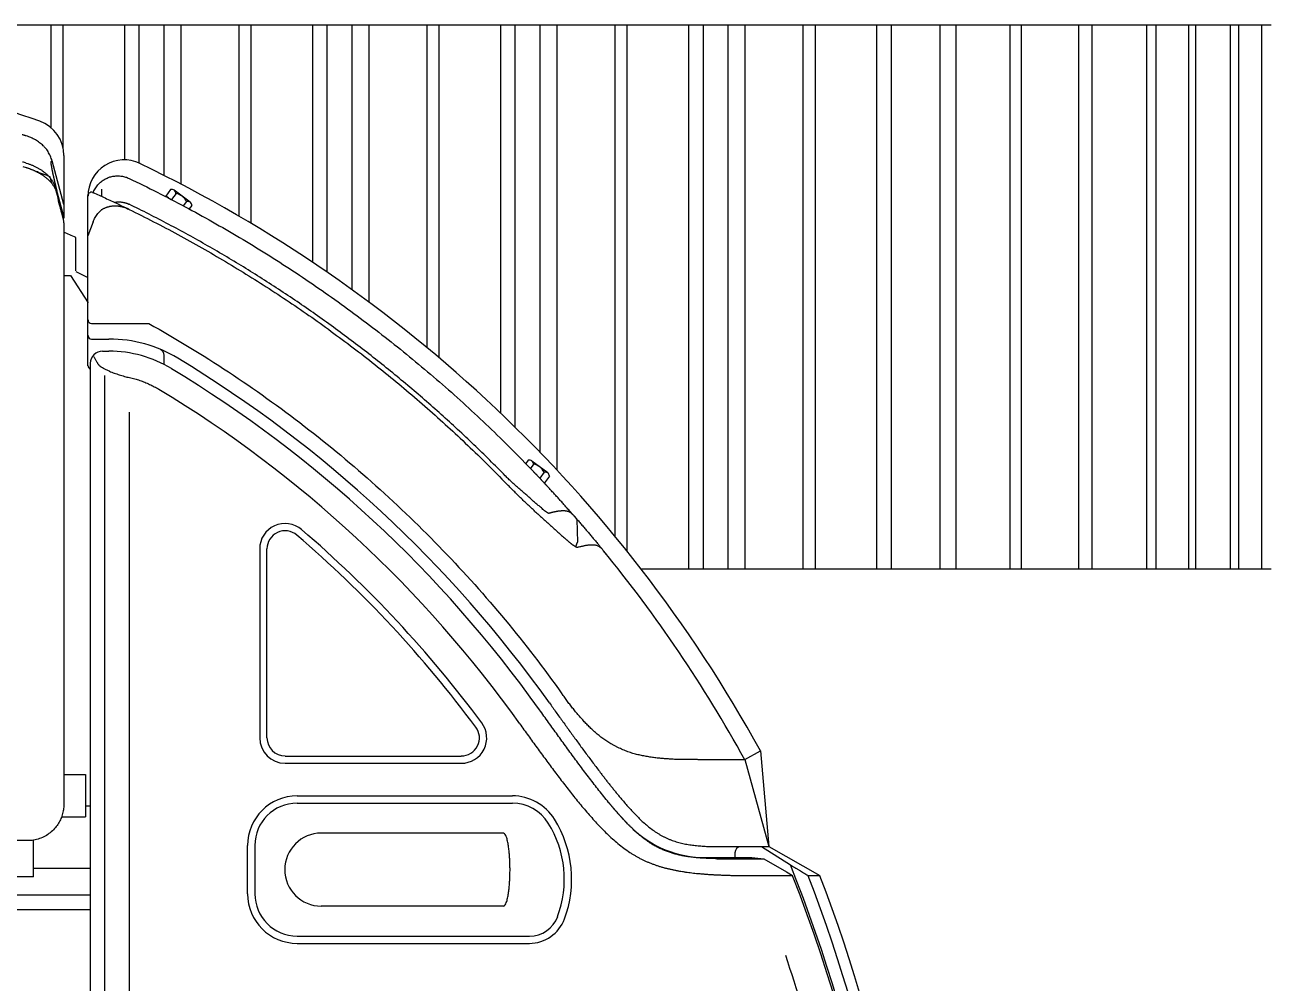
# Model space of a CAD drawing. Extents: x -121210 to 57230, y 84783 to 157800.
# Drawn here: x -100210 to -99102, y 147378 to 148231 of the extents above; entities that cross this region are included whole.
import ezdxf

# ---------------------------------------------------------------- set-up
doc = ezdxf.new("R2010")
doc.units = 0
doc.header["$MEASUREMENT"] = 0
doc.layers.get('0').update_dxf_attribs({"linetype": 'CONTINUOUS'})

# ---------------------------------------------------------------- blocks, each defined once
blk = doc.blocks.new('A$C09AE4EDA')
for p, q in [((3128.1, 2494.3), (6207.8, 2494.3)), ((5123, 2402.7), (5123, 2494.3)), ((5133.7, 2384.4), (5133.7, 2494.3)), ((5188.5, 2374.1), (5188.5, 2494.3)), ((5201.4, 2371.2), (5201.4, 2494.3)), ((5223.6, 2360.3), (5223.6, 2494.3)), ((5238.6, 2352.6), (5238.6, 2494.3)), ((5290.2, 2324.1), (5290.2, 2494.3)), ((5300.9, 2317.7), (5300.9, 2494.3)), ((5355.7, 2283), (5355.7, 2494.3)), ((5368.6, 2274.3), (5368.6, 2494.3)), ((5390.8, 2258.7), (5390.8, 2494.3)), ((5405.8, 2247.7), (5405.8, 2494.3)), ((5457.4, 2207.1), (5457.4, 2494.3)), ((5468.1, 2198.1), (5468.1, 2494.3)), ((5522.9, 2148.7), (5522.9, 2494.3)), ((5535.8, 2136.2), (5535.8, 2494.3)), ((5558, 2113.9), (5558, 2494.3)), ((5573, 2098.1), (5573, 2494.3)), ((5624.6, 2039.2), (5624.6, 2494.3)), ((5635.3, 2026), (5635.3, 2494.3)), ((5690.1, 2010.5), (5690.1, 2494.3)), ((5703, 2010.5), (5703, 2494.3)), ((5725.2, 2010.5), (5725.2, 2494.3)), ((5740.2, 2010.5), (5740.2, 2494.3)), ((5791.8, 2010.5), (5791.8, 2494.3)), ((5802.6, 2010.5), (5802.6, 2494.3)), ((5857.4, 2010.5), (5857.4, 2494.3)), ((5870.3, 2010.5), (5870.3, 2494.3)), ((5913.7, 2010.5), (5913.7, 2494.3)), ((5927.7, 2010.5), (5927.7, 2494.3)), ((5975.8, 2010.5), (5975.8, 2494.3)), ((5985.8, 2010.5), (5985.8, 2494.3)), ((6036.8, 2010.5), (6036.8, 2494.3)), ((6048.8, 2010.5), (6048.8, 2494.3)), ((6097.3, 2010.5), (6097.3, 2494.3)), ((6105.7, 2010.5), (6105.7, 2494.3)), ((6134.8, 2010.5), (6134.8, 2494.3)), ((6140.9, 2010.5), (6140.9, 2494.3)), ((6171.8, 2010.5), (6171.8, 2494.3)), ((6179, 2010.5), (6179, 2494.3)), ((6199.5, 2010.5), (6199.5, 2494.3)), ((5134.3, 2334.4), (5123.9, 2373.2)), ((5134.3, 2378.1), (5134.3, 2334.7)), ((5134.3, 2378.1), (5134.3, 2375.1)), ((5123.7, 2353.3), (5122.1, 2359.1)), ((5134.3, 2323.7), (5127, 2351.1)), ((5128.1, 2346.5), (5127.9, 2347.1)), ((5134.3, 2323.1), (5128.1, 2346.5)), ((5129.8, 2336), (5129.4, 2340)), ((5134.3, 2347.4), (5134.3, 2345.9)), ((5155.8, 2195.3), (5155.8, 2342.5)), ((5155.8, 2214.7), (5155.8, 2341.9)), ((5167.8, 2348.2), (5167.8, 2341.8)), ((5229.3, 2347.8), (5225, 2342)), ((5227.4, 2340.3), (5225, 2342)), ((5234.1, 2344.2), (5230, 2338.9)), ((5246.7, 2336.5), (5232.6, 2347.1)), ((5134.3, 2334.4), (5134.3, 2322.3)), ((5155.8, 2298.4), (5155.8, 2335.2)), ((5243.5, 2337.1), (5240.6, 2333.3)), ((5248.2, 2333.6), (5245.9, 2330.5)), ((5134.3, 2322.3), (5133.6, 2322.3)), ((5134.3, 2317.1), (5134.3, 1800.8)), ((5160.3, 2319), (5155.8, 2306.7)), ((5145.1, 2275.4), (5145.1, 2305.1)), ((5155.8, 2309.1), (5156.3, 2309.1)), ((5145.1, 2274.9), (5155.8, 2269.6)), ((5134.3, 2271.4), (5140.2, 2271.4)), ((5140.2, 2271.4), (5155.9, 2247)), ((5159.1, 2228.6), (5210, 2228.6)), ((5155.8, 2191.1), (5155.8, 2214.7)), ((5159.1, 2214.7), (5174.5, 2214.7)), ((5168.7, 2204), (5174.5, 2204)), ((5223.6, 2192.1), (5223.6, 2200.5)), ((5158, 317.2), (5158, 2193.2)), ((5170.9, 327.9), (5170.9, 2182.5)), ((5192.4, 2149.7), (5192.4, 354)), ((5547.3, 2106.9), (5545.1, 2104)), ((5564.7, 2095.7), (5550.5, 2106.3)), ((5552, 2103.4), (5549.3, 2099.7)), ((5551.6, 2097.2), (5551.9, 2096.9)), ((5561.4, 2096.3), (5557.5, 2091.1)), ((5566.1, 2092.7), (5561.8, 2087)), ((5588.4, 2056.9), (5590.6, 2054.4)), ((5590.6, 2054.4), (5591, 2034.2)), ((5308.5, 2028.1), (5308.5, 1860)), ((5315, 1860), (5315, 2028.1)), ((5589.5, 2030.1), (5591, 2034.2)), ((5611, 2029.8), (5612.4, 2028.7)), ((5647.5, 2010.5), (6207.8, 2010.5)), ((5331.1, 1843.8), (5487.8, 1843.8)), ((5698.2, 1840.6), (5739.8, 1840.6)), ((5739.8, 1840.6), (5753.9, 1848.4)), ((5739.8, 1840.6), (5761.1, 1763.2)), ((5753.9, 1848.4), (5761.1, 1763.2)), ((5331.1, 1837.4), (5487.8, 1837.4)), ((5134.3, 1827.5), (5153.7, 1827.5)), ((5153.7, 1827.5), (5153.7, 1789.8)), ((5341.8, 1808.3), (5533.2, 1808.3)), ((5153.7, 1799.5), (5158, 1799.5)), ((5341.8, 1801.9), (5533.2, 1801.9)), ((5132.4, 1789.8), (5153.7, 1789.8)), ((5525.3, 1775.3), (5363.3, 1775.3)), ((5102.1, 1768.6), (3791.1, 1768.6)), ((5107.4, 1736.3), (5107.4, 1769)), ((5297.8, 1721.3), (5297.8, 1764.3)), ((5304.2, 1764.3), (5304.2, 1721.3)), ((5718.9, 1763.2), (5761.1, 1763.2)), ((5754.8, 1763.2), (5780.4, 1747.1)), ((5761.1, 1763.2), (5806.6, 1737.4)), ((5704.8, 1753.5), (5746.2, 1753.5)), ((5714.9, 1752.5), (5721.9, 1752.4)), ((5721.9, 1752.4), (5756.9, 1752.4)), ((5731.1, 1757.8), (5731.1, 1753.5)), ((5746.2, 1753.5), (5756.9, 1752.4)), ((5756.9, 1752.4), (5777, 1740.9)), ((5158, 1743.8), (5107.4, 1743.8)), ((5777, 1740.9), (5782.4, 1737.4)), ((5107.4, 1736.3), (4897.9, 1736.3)), ((5748.3, 1737.4), (5750, 1737.4)), ((5750, 1737.4), (5782.4, 1737.4)), ((5796.1, 1737.4), (5806.6, 1737.4)), ((5158, 1720.2), (5090.6, 1720.2)), ((5031.7, 1707.3), (5158, 1707.3)), ((5525.3, 1710.3), (5363.3, 1710.3)), ((5341.8, 1683.6), (5548.3, 1683.6)), ((5341.8, 1677.2), (5548.3, 1677.2))]:
    blk.add_line(p, q)
for points in [[(5102, 2366.9, 0.001175), (5098.3, 2368, 0.001179)], [(5101, 2371.3, 0.001041), (5097.7, 2372.3, 0.001033)], [(5097.2, 2396.9, -0.000039), (5098.2, 2396.6, -0.000039), (5099.1, 2396.2, -0.000039), (5100.1, 2395.9, -0.000039), (5101, 2395.6)], [(5123.9, 2373.4, 0.017333), (5123.2, 2375.5, 0.018226), (5122.4, 2377.6, 0.018902), (5121.4, 2379.6, 0.01928), (5120.3, 2381.5, 0.019296), (5119.1, 2383.3, 0.019143), (5117.7, 2385, 0.018497), (5116.1, 2386.7, 0.017594), (5114.5, 2388.2, 0.016692), (5112.8, 2389.5, 0.01548), (5111, 2390.8, 0.014332), (5109.1, 2392, 0.013181), (5107.1, 2393, 0.012092), (5105.1, 2394, 0.011045), (5103.1, 2394.8, 0.010094), (5101, 2395.6)], [(5101, 2371.3, -0.009258), (5103.4, 2370.5, -0.010354), (5105.8, 2369.6, -0.01146), (5108.1, 2368.6, -0.012597), (5110.3, 2367.5, -0.013836), (5112.5, 2366.3, -0.015093), (5114.7, 2364.9, -0.016422), (5116.7, 2363.4, -0.017741), (5118.7, 2361.8, -0.018893), (5120.5, 2360.1, -0.019979), (5122.1, 2358.2, -0.02034), (5123.7, 2356.2, -0.021127), (5125, 2354, -0.020653), (5126.2, 2351.8, -0.020118), (5127.1, 2349.5, -0.019573), (5127.9, 2347.1)], [(5123.9, 2373.2, 0.199942), (5123.4, 2373.1, 0.098812), (5123, 2372.7, 0.1072), (5122.8, 2372.2, 0.052484), (5122.8, 2371.6, -0.000002), (5122.8, 2371, -0.000003), (5122.9, 2370.4, -0.000004), (5123, 2369.9, -0.000004), (5123.1, 2369.3, -0.000004), (5123.2, 2368.7, -0.000004), (5123.3, 2368.2, -0.000005), (5123.4, 2367.6, -0.000005), (5123.5, 2367, -0.000005), (5123.6, 2366.4, -0.000005), (5123.7, 2365.9, -0.000005), (5123.8, 2365.3, -0.000005), (5124, 2364.7, -0.000005), (5124.1, 2364.2, -0.000005), (5124.2, 2363.6, -0.000005), (5124.3, 2363, -0.000005), (5124.4, 2362.4, -0.000005), (5124.6, 2361.9, -0.000005), (5124.7, 2361.3, -0.000005), (5124.8, 2360.7, -0.000005), (5124.9, 2360.2, -0.000005), (5125.1, 2359.6, -0.000005), (5125.2, 2359, -0.000005), (5125.3, 2358.5, -0.000005), (5125.4, 2357.9, -0.000005), (5125.6, 2357.3, -0.000005), (5125.7, 2356.8, -0.000005), (5125.8, 2356.2, -0.000005), (5126, 2355.6, -0.000006), (5126.1, 2355.1, -0.000006), (5126.2, 2354.5, -0.000006), (5126.3, 2353.9, -0.000006), (5126.5, 2353.4, -0.000006), (5126.6, 2352.8, -0.000006), (5126.7, 2352.2, -0.000006), (5126.9, 2351.6, -0.000006), (5127, 2351.1, -0.000006), (5127.1, 2350.5, -0.000006), (5127.3, 2349.9, -0.000006), (5127.4, 2349.4, -0.000006), (5127.5, 2348.8, -0.000006), (5127.7, 2348.2, -0.000006), (5127.8, 2347.7, -0.000006), (5127.9, 2347.1, -0.000006), (5128.1, 2346.5)], [(5127.9, 2345.5, 0.000013), (5127.6, 2346.4, 0.008195), (5127.3, 2347.3, 0.011503), (5126.9, 2348.2, 0.013), (5126.5, 2349, 0.009351), (5126, 2349.9, 0.009429), (5125.6, 2350.7, 0.009326), (5125, 2351.5, 0.009205), (5124.5, 2352.2, 0.00902), (5123.9, 2353, 0.008697), (5123.3, 2353.7, 0.008294), (5122.7, 2354.4, 0.008745), (5122.1, 2355.1, 0.007503), (5121.4, 2355.8, 0.007372), (5120.7, 2356.5, 0.006913), (5120, 2357.1, 0.006602), (5119.3, 2357.7, 0.006319), (5118.6, 2358.3, 0.006259), (5117.8, 2358.9, 0.000032), (5117.1, 2359.4, 0.000032), (5116.3, 2360, 0.000033), (5115.5, 2360.5, 0.000033), (5114.7, 2361, 0.000033), (5113.9, 2361.5, 0.000034), (5113.1, 2362, 0.000034), (5112.3, 2362.4, 0.000035), (5111.4, 2362.9, 0.000035), (5110.6, 2363.3, 0.000035), (5109.8, 2363.7, 0.000035), (5108.9, 2364.1, 0.000036), (5108, 2364.5, 0.000036), (5107.2, 2364.9, 0.000036), (5106.3, 2365.2, 0.000036), (5105.4, 2365.6, 0.000036), (5104.6, 2365.9, 0.000037), (5103.7, 2366.3, 0.000037), (5102.8, 2366.6, 0.000037), (5101.9, 2366.9, 0.000037), (5101, 2367.2)], [(5122.1, 2359.1, 0.000072), (5120.4, 2359.8, 0.000072), (5118.7, 2360.5, 0.000072), (5116.9, 2361.1, 0.000072), (5115.2, 2361.8, 0.000073), (5113.4, 2362.5, 0.000073), (5111.7, 2363.1, 0.000073), (5109.9, 2363.8, 0.000073), (5108.1, 2364.5)], [(5160.3, 2344.6, -0.04601), (5162.1, 2348.5, -0.046543), (5164.6, 2352, -0.046082), (5167.8, 2354.9)], [(5167.8, 2354.9, -0.018534), (5169.2, 2356, -0.018496), (5170.7, 2356.9, -0.018642), (5172.2, 2357.7, -0.018513), (5173.8, 2358.4, -0.018622), (5175.4, 2359, -0.018435), (5177.1, 2359.4, -0.018569), (5178.8, 2359.7, -0.018526), (5180.6, 2359.9, -0.01864), (5182.3, 2360, -0.018553), (5184, 2359.9, -0.018597), (5185.8, 2359.7, -0.018578), (5187.5, 2359.4, -0.018545), (5189.2, 2358.9, -0.018585), (5190.8, 2358.4, -0.018498), (5192.4, 2357.7)], [(5192.4, 2357.7, -0.011327), (5242.1, 2332.5, -0.01132), (5290.7, 2305.1, -0.011336), (5338, 2275.5, -0.011319), (5383.8, 2243.8, -0.011334), (5428.2, 2210, -0.01132), (5471.1, 2174.3, -0.011331), (5512.2, 2136.7, -0.011322), (5551.6, 2097.2)], [(5129.4, 2340, 0.000008), (5129.2, 2340.7, 0.000008), (5129, 2341.4, 0.000008), (5128.8, 2342.1, 0.000008), (5128.6, 2342.8, 0.000008), (5128.4, 2343.5, 0.000008), (5128.2, 2344.2, 0.000008), (5128.1, 2344.9, 0.000009), (5127.8, 2345.6, 0.000009), (5127.6, 2346.3)], [(5160.4, 2345.2, -0.002445), (5171.1, 2340.3, -0.002434), (5181.8, 2335.3, -0.002446), (5192.4, 2330.1)], [(5129.8, 2336, -0.000011), (5130, 2335.1, -0.000011), (5130.3, 2334.2, -0.000011), (5130.6, 2333.3, -0.000011), (5130.8, 2332.4, -0.000011), (5131.1, 2331.5, -0.000011), (5131.3, 2330.5, -0.000011), (5131.6, 2329.6, -0.000011), (5131.8, 2328.7, -0.000011), (5132.1, 2327.8, -0.00001), (5132.3, 2326.9, -0.00001), (5132.6, 2325.9, -0.000011), (5132.8, 2325, -0.000011), (5133.1, 2324.1, -0.000011), (5133.3, 2323.2, -0.00001), (5133.6, 2322.3, -0.007205), (5133.8, 2321.4, -0.012411), (5134, 2320.4, -0.007912), (5134.1, 2319.5, -0.009313), (5134.2, 2318.5, -0.010604), (5134.3, 2317.6, -0.014154), (5134.3, 2316.7)], [(5160.3, 2319, -0.02077), (5161.2, 2321, -0.021384), (5162.1, 2323, -0.021924), (5163.3, 2324.8, -0.022593), (5164.6, 2326.5, -0.023041), (5166.1, 2328.1, -0.02353), (5167.6, 2329.5)], [(5180.5, 2333, 0.008853), (5179.6, 2333, 0.008825), (5178.7, 2333, 0.009063), (5177.8, 2333, 0.009302), (5176.9, 2332.9, 0.009333), (5176, 2332.7, 0.009568), (5175.1, 2332.6, 0.00944), (5174.3, 2332.4, 0.009946), (5173.4, 2332.1, 0.010083), (5172.5, 2331.9, 0.009916), (5171.7, 2331.6, 0.010377), (5170.9, 2331.2, 0.010503), (5170, 2330.9, 0.010892), (5169.2, 2330.5, 0.010845), (5168.4, 2330, 0.010813), (5167.7, 2329.6)], [(5179.2, 2336.4, -0.010445), (5180.1, 2336.6, -0.010539), (5181, 2336.7, -0.010677), (5181.9, 2336.8, -0.010695), (5182.8, 2336.8, -0.010757), (5183.7, 2336.8, -0.010864), (5184.6, 2336.8, -0.010846), (5185.5, 2336.7, -0.010845), (5186.4, 2336.6, -0.010895), (5187.3, 2336.4, -0.010876), (5188.2, 2336.2, -0.01083), (5189, 2336, -0.010844), (5189.9, 2335.7, -0.010783), (5190.7, 2335.4, -0.010698), (5191.6, 2335.1, -0.010651), (5192.4, 2334.7)], [(5184.2, 2332.7, 0.000019), (5183.8, 2332.8, 0.000019), (5183.3, 2332.8, 0.000019), (5182.9, 2332.9, 0.000019), (5182.4, 2332.9, 0.000019), (5181.9, 2333, 0.000019), (5181.5, 2333, 0.000018), (5181, 2333, 0.000021), (5180.5, 2333)], [(5188.8, 2331.6, 0.000024), (5188.3, 2331.8, 0.000024), (5187.7, 2331.9, 0.000024), (5187.1, 2332.1, 0.000024), (5186.6, 2332.2, 0.000024), (5186, 2332.4, 0.000024), (5185.4, 2332.5, 0.000024), (5184.8, 2332.6, 0.000024), (5184.2, 2332.7)], [(5190.6, 2330.9, 0.000009), (5190.4, 2331, 0.00001), (5190.2, 2331.1, 0.00001), (5189.9, 2331.2, 0.000009), (5189.7, 2331.3, 0.00001), (5189.4, 2331.4, 0.00001), (5189.2, 2331.5, 0.000009), (5189, 2331.5, 0.000006), (5188.8, 2331.6)], [(5192.4, 2330.1, 0.000009), (5192.2, 2330.2, 0.00001), (5191.9, 2330.3, 0.00001), (5191.7, 2330.4, 0.000009), (5191.5, 2330.5, 0.00001), (5191.2, 2330.7, 0.00001), (5191, 2330.8, 0.000009), (5190.8, 2330.9, 0.000006), (5190.6, 2330.9)], [(5526.9, 2093.1, 0.00346), (5513, 2107.1, 0.004084), (5498.9, 2120.8, 0.004062), (5484.5, 2134.4, 0.004089), (5469.9, 2147.7, 0.004082), (5455.1, 2160.8, 0.004078), (5440.1, 2173.6, 0.004077), (5424.9, 2186.2, 0.004079), (5409.5, 2198.5, 0.004083), (5393.8, 2210.6, 0.00408), (5378, 2222.4, 0.004077), (5362, 2234, 0.004077), (5345.8, 2245.3, 0.00408), (5329.4, 2256.3, 0.004084), (5312.9, 2267.1, 0.004079), (5296.2, 2277.6, 0.004077), (5279.3, 2287.8, 0.004078), (5262.2, 2297.8, 0.004082), (5245, 2307.4, 0.004079), (5227.6, 2316.8, 0.004078), (5210.1, 2325.9, 0.004078), (5192.4, 2334.7)], [(5192.4, 2330.1, -0.005049), (5214.2, 2319.2, -0.005049), (5235.7, 2307.8, -0.005048), (5257, 2296, -0.005048), (5278.1, 2283.7, -0.005054), (5298.9, 2271, -0.005047), (5319.4, 2258, -0.005053), (5339.7, 2244.5, -0.005051), (5359.7, 2230.6, -0.005049), (5379.4, 2216.2, -0.005049), (5398.9, 2201.5, -0.005052), (5418, 2186.4, -0.00505), (5436.8, 2171, -0.005049), (5455.3, 2155.1, -0.005051), (5473.5, 2138.9, -0.005048), (5491.3, 2122.3, -0.005048), (5508.9, 2105.4, -0.005054), (5526, 2088.1)], [(5210, 2228.6, -0.018439), (5280.8, 2185.5, -0.018414), (5348.2, 2137.3, -0.018435), (5411.9, 2084.3, -0.018415), (5471.5, 2026.7, -0.01843), (5526.7, 1965, -0.018418), (5577.2, 1899.3)], [(5160.9, 2199.1, -0.000027), (5161.6, 2198, -0.000027), (5162.2, 2197, -0.000027), (5162.8, 2195.9, -0.000027), (5163.4, 2194.9, -0.000027), (5164.1, 2193.8)], [(5168.2, 2189.4, -0.023369), (5167.6, 2189.9, -0.020649), (5167, 2190.3, -0.018133), (5166.4, 2190.8, -0.016152), (5165.9, 2191.4, -0.014144), (5165.4, 2191.9, -0.012768), (5164.9, 2192.5, -0.011378), (5164.5, 2193.2, -0.010585), (5164.1, 2193.8)], [(5174.9, 2186.2, -0.006517), (5173.5, 2186.7, -0.006448), (5172.1, 2187.4, -0.006394), (5170.8, 2188, -0.006185), (5169.5, 2188.7, -0.005903), (5168.2, 2189.4)], [(5174.9, 2186.2, 0.005773), (5177, 2185.3, 0.005629), (5179.2, 2184.4, 0.00556), (5181.5, 2183.7, 0.005545), (5183.7, 2182.9, 0.005442), (5186, 2182.3, 0.005538), (5188.2, 2181.6, 0.005558), (5190.5, 2181, 0.005847), (5192.8, 2180.5)], [(5192.8, 2180.5, -0.013801), (5197.4, 2179.4, -0.013677), (5201.9, 2178, -0.01369), (5206.3, 2176.4, -0.013679), (5210.6, 2174.5, -0.01368), (5214.8, 2172.4, -0.013688), (5218.9, 2170.1)], [(5551.9, 2096.9, -0.000018), (5552.3, 2096.5, -0.000018), (5552.7, 2096.1, -0.000018), (5553.1, 2095.7, -0.000018), (5553.5, 2095.3, -0.000018), (5553.9, 2094.9, -0.000018), (5554.3, 2094.5, -0.000018), (5554.7, 2094.1, -0.000018), (5555, 2093.6, -0.000018), (5555.4, 2093.2, -0.000018), (5555.8, 2092.8, -0.000018), (5556.2, 2092.4, -0.000018), (5556.6, 2092, -0.000018), (5557, 2091.6, -0.000018), (5557.4, 2091.2, -0.000018), (5557.8, 2090.8, -0.000018), (5558.2, 2090.3, -0.000018), (5558.5, 2089.9, -0.000018), (5558.9, 2089.5, -0.000018), (5559.3, 2089.1, -0.000018), (5559.7, 2088.7, -0.000018), (5560.1, 2088.3, -0.000018), (5560.5, 2087.9, -0.000018), (5560.9, 2087.4, -0.000018), (5561.3, 2087, -0.000018), (5561.7, 2086.6, -0.000018), (5562, 2086.2, -0.000018), (5562.4, 2085.8, -0.000018), (5562.8, 2085.4, -0.000018), (5563.2, 2084.9, -0.000018), (5563.6, 2084.5)], [(5553.3, 2061.4, -0.003162), (5549.8, 2064.7, -0.002501), (5546.3, 2067.9, -0.00214), (5542.9, 2071.2, -0.001847), (5539.5, 2074.5, -0.001672), (5536.1, 2077.9, -0.001535), (5532.7, 2081.3, -0.001466), (5529.4, 2084.6, -0.001396), (5526, 2088.1)], [(5538.4, 2082.4, 0.000068), (5536.9, 2083.7, -0.002496), (5535.4, 2085, -0.002535), (5534, 2086.3, -0.002357), (5532.6, 2087.6, -0.002185), (5531.1, 2089, -0.001949), (5529.7, 2090.3, -0.001801), (5528.3, 2091.7, -0.002058), (5526.9, 2093.1)], [(5586.4, 2059.2, 0.000756), (5583.9, 2062.1, 0.000778), (5581.4, 2064.9, 0.000769), (5578.9, 2067.7, 0.000767), (5576.4, 2070.6, 0.00077), (5573.8, 2073.4, 0.000769), (5571.3, 2076.2, 0.000769), (5568.7, 2079, 0.00078), (5566.2, 2081.7, 0.000758), (5563.6, 2084.5)], [(5560.4, 2063.3, -0.001399), (5557.6, 2065.7, -0.000765), (5554.8, 2068, -0.000479), (5552.1, 2070.4, 0.000127), (5549.3, 2072.8, 0.000127), (5546.6, 2075.2, 0.000127), (5543.8, 2077.6, 0.000126), (5541.1, 2080, 0.000126), (5538.4, 2082.4)], [(5553.3, 2061.4, -0.000151), (5556.6, 2058.5, -0.000151), (5559.8, 2055.6, -0.000151), (5563.1, 2052.6, -0.000152), (5566.3, 2049.7, -0.000152), (5569.6, 2046.7, 0.000284), (5572.8, 2043.8, 0.000395), (5576.1, 2040.9, 0.000475), (5579.4, 2037.9)], [(5565.3, 2059.9, -0.072034), (5564.9, 2060, 0.000016), (5564.6, 2060.2, 0.000016), (5564.2, 2060.4, 0.000016), (5563.9, 2060.6, 0.000015), (5563.6, 2060.8, 0.000015), (5563.2, 2061, 0.000016), (5562.9, 2061.3, 0.000015), (5562.6, 2061.5, 0.000015), (5562.2, 2061.8, 0.000013), (5561.9, 2062, 0.000015), (5561.6, 2062.2, 0.000014), (5561.3, 2062.5, 0.000014), (5561, 2062.8, 0.000015), (5560.7, 2063, 0.000014), (5560.4, 2063.3)], [(5567, 2060.3, -0.000024), (5567.5, 2060.5, -0.000024), (5568.1, 2060.6, -0.000024), (5568.6, 2060.8, -0.000024), (5569.2, 2060.9, -0.000024), (5569.8, 2061, -0.000024), (5570.3, 2061.1, -0.000024), (5570.9, 2061.3, -0.000024), (5571.4, 2061.4, -0.000023), (5572, 2061.5, -0.000024), (5572.6, 2061.6, -0.000024), (5573.1, 2061.7, -0.000024), (5573.7, 2061.8, -0.000023), (5574.2, 2061.9, -0.000024), (5574.8, 2061.9, -0.000024), (5575.4, 2062, -0.000025), (5575.9, 2062.1, -0.000025), (5576.5, 2062.1, -0.000025), (5577.1, 2062.2, -0.000025), (5577.7, 2062.2, -0.000025), (5578.2, 2062.2, -0.000025), (5578.8, 2062.2, -0.000025), (5579.4, 2062.2, -0.000025), (5580, 2062.1, -0.000025), (5580.5, 2062.1, -0.000025), (5581.1, 2062, -0.000025), (5581.7, 2061.9, -0.000025), (5582.2, 2061.7, -0.000024), (5582.8, 2061.6, -0.016911), (5583.3, 2061.4, -0.019333), (5583.8, 2061.1, -0.021689), (5584.3, 2060.9, -0.023763), (5584.8, 2060.5, -0.000021), (5585.3, 2060.2, -0.00002), (5585.7, 2059.8, -0.00002), (5586.1, 2059.4, -0.000019), (5586.5, 2059, -0.000019), (5587, 2058.6, -0.000018), (5587.3, 2058.2)], [(5565.3, 2059.9, -0.000009), (5565.5, 2059.9, -0.000009), (5565.7, 2059.9, -0.000007), (5565.9, 2060)], [(5565.9, 2060, -0.000007), (5566.1, 2060.1, -0.000007), (5566.3, 2060.1, -0.000007), (5566.4, 2060.2, -0.000007), (5566.6, 2060.2, -0.000007), (5566.8, 2060.3, -0.000007), (5567, 2060.3)], [(5587.4, 2058.2, -0.00001), (5587.6, 2057.9, -0.00001), (5587.8, 2057.7, -0.00001), (5588, 2057.4, -0.00001), (5588.2, 2057.2, -0.00001), (5588.4, 2056.9, -0.00001), (5588.7, 2056.7, -0.00001), (5588.9, 2056.4, -0.00001), (5589.1, 2056.2, -0.00001), (5589.3, 2055.9, -0.00001), (5589.5, 2055.7, -0.000011), (5589.7, 2055.4, -0.00001), (5590, 2055.2, -0.00001), (5590.2, 2054.9, -0.00001), (5590.4, 2054.7, -0.00001), (5590.6, 2054.4)], [(5590.6, 2054.4, -0.000061), (5591.9, 2053, -0.000061), (5593.2, 2051.5, -0.000061), (5594.4, 2050, -0.000061), (5595.7, 2048.5, -0.000061), (5597, 2047.1, -0.00006), (5598.2, 2045.6, -0.00006), (5599.5, 2044.1, -0.00006), (5600.8, 2042.6, -0.00006), (5602, 2041.1, -0.00006), (5603.3, 2039.6, -0.00006), (5604.5, 2038.1, -0.00006), (5605.8, 2036.6, -0.00006), (5607, 2035.2, -0.00006), (5608.3, 2033.7, -0.00006), (5609.5, 2032.2)], [(5579.4, 2037.9, -0.000029), (5580, 2037.4, -0.000029), (5580.6, 2036.8, -0.000029), (5581.2, 2036.3, -0.000029), (5581.8, 2035.8, -0.000029), (5582.5, 2035.2, -0.000029), (5583.1, 2034.7, -0.00003), (5583.7, 2034.2, -0.00003), (5584.4, 2033.7)], [(5584.4, 2033.7, -0.00002), (5584.8, 2033.3, -0.00002), (5585.2, 2033, -0.00002), (5585.7, 2032.6, -0.00002), (5586.1, 2032.3, -0.000021), (5586.6, 2032, -0.000021), (5587, 2031.7, -0.000021), (5587.5, 2031.3, -0.000021), (5587.9, 2031, -0.000021), (5588.4, 2030.7, -0.000022), (5588.9, 2030.5, -0.000022), (5589.3, 2030.2, -0.000022), (5589.8, 2029.9, 0.022373), (5590.3, 2029.7, 0.04206), (5590.9, 2029.6, 0.108787), (5591.4, 2029.6)], [(5591.4, 2029.6, -0.0037), (5592.7, 2030, -0.00423), (5594, 2030.3, -0.004766), (5595.4, 2030.6, -0.005305), (5596.7, 2030.9, -0.005948), (5598, 2031.2, -0.007133), (5599.3, 2031.4, -0.008356), (5600.7, 2031.6, -0.009587), (5602, 2031.7, -0.01184), (5603.4, 2031.8, -0.014967), (5604.7, 2031.8, -0.01828), (5606, 2031.7, -0.024294), (5607.4, 2031.5, -0.031861), (5608.7, 2031.1, -0.042313), (5609.9, 2030.6, -0.05324), (5611, 2029.8)], [(5609.5, 2032.2, -0.000043), (5610.4, 2031.1, -0.000043), (5611.3, 2030, -0.000043), (5612.2, 2028.9, -0.000043), (5613.1, 2027.8, -0.000043), (5613.9, 2026.8, -0.000043), (5614.8, 2025.7, -0.000043), (5615.7, 2024.6, -0.000043), (5616.6, 2023.5)], [(5621.6, 1854.3, -0.00627), (5619.8, 1855.3, -0.006233), (5618, 1856.5, -0.006081), (5616.2, 1857.6, -0.00585), (5614.5, 1858.9, -0.005683), (5612.7, 1860.1, -0.005478), (5611.1, 1861.4, -0.005264), (5609.4, 1862.7, -0.00503), (5607.8, 1864.1, -0.004811), (5606.2, 1865.5, -0.004526), (5604.6, 1866.9, -0.004328), (5603.1, 1868.4, -0.004048), (5601.5, 1869.9, -0.003872), (5600, 1871.4, -0.003631), (5598.6, 1872.9, -0.003398), (5597.1, 1874.4, -0.003241), (5595.7, 1876, -0.003022), (5594.3, 1877.6, -0.002821), (5592.9, 1879.2, -0.002685), (5591.5, 1880.8, -0.002514), (5590.1, 1882.4, -0.002401), (5588.8, 1884.1, -0.002171), (5587.4, 1885.7, -0.002087), (5586.1, 1887.4, -0.001976), (5584.8, 1889.1, -0.001823), (5583.5, 1890.7, -0.001785), (5582.3, 1892.4, -0.00161), (5581, 1894.1, -0.001532), (5579.7, 1895.9, -0.001449), (5578.5, 1897.6, -0.00138), (5577.2, 1899.3)], [(5618.8, 1802.6, -0.003147), (5614.4, 1807.9, -0.002567), (5610.2, 1813.2, -0.002085), (5606, 1818.6, -0.001728), (5601.8, 1824.1, -0.001438), (5597.6, 1829.5, -0.001209), (5593.5, 1835, -0.001038), (5589.4, 1840.5, -0.000892), (5585.4, 1846, -0.000752), (5581.3, 1851.6, -0.000624), (5577.3, 1857.1, -0.000623), (5573.3, 1862.7, -0.000506), (5569.3, 1868.2, -0.000448), (5565.3, 1873.8, -0.000394), (5561.3, 1879.4, -0.000352), (5557.3, 1885)], [(5566.1, 1891.2, 0.00025), (5569.1, 1886.9, 0.000272), (5572.1, 1882.7, 0.000302), (5575.1, 1878.5, 0.000318), (5578.2, 1874.3, 0.000365), (5581.2, 1870, 0.000395), (5584.3, 1865.8, 0.000476), (5587.3, 1861.6, 0.000473), (5590.4, 1857.4, 0.000556), (5593.4, 1853.2, 0.000638), (5596.5, 1849, 0.000713), (5599.6, 1844.8, 0.000808), (5602.7, 1840.6, 0.000917), (5605.8, 1836.5, 0.001056), (5609, 1832.3, 0.001207), (5612.1, 1828.2)], [(5539.7, 1872.6, 0.00053), (5543.5, 1867.2, 0.000577), (5547.4, 1861.9, 0.000664), (5551.2, 1856.5, 0.00074), (5555.1, 1851.2, 0.000821), (5559, 1845.9, 0.000947), (5562.9, 1840.6, 0.00107), (5566.8, 1835.3, 0.001201), (5570.7, 1830, 0.001407), (5574.7, 1824.8, 0.001616), (5578.7, 1819.6, 0.00186), (5582.7, 1814.4, 0.00219), (5586.8, 1809.2, 0.002542), (5590.9, 1804.1, 0.003052), (5595.1, 1799, 0.003576), (5599.4, 1794, 0.00431), (5603.7, 1789, 0.005117), (5608.1, 1784.2, 0.006265), (5612.7, 1779.4, 0.007453), (5617.3, 1774.8, 0.008951), (5622.1, 1770.3, 0.010674), (5627.1, 1766, 0.012495), (5632.3, 1761.9, 0.014183), (5637.7, 1758.1)], [(5639.4, 1846.5, -0.006365), (5637.1, 1847.3, -0.006662), (5634.8, 1848.1, -0.006932), (5632.5, 1849, -0.007088), (5630.3, 1849.9, -0.007279), (5628.1, 1850.9, -0.007305), (5625.9, 1851.9, -0.007358), (5623.7, 1853.1, -0.007305), (5621.6, 1854.3)], [(5689.5, 1840.6, -0.001504), (5687.3, 1840.6, -0.001569), (5685.1, 1840.6, -0.001662), (5682.9, 1840.7, -0.001804), (5680.7, 1840.8, -0.001915), (5678.5, 1840.8, -0.002027), (5676.3, 1840.9, -0.002138), (5674.1, 1841, -0.002297), (5671.9, 1841.2, -0.002474), (5669.7, 1841.3, -0.00262), (5667.5, 1841.5, -0.002795), (5665.3, 1841.7, -0.002973), (5663.1, 1841.9, -0.003198), (5660.9, 1842.2, -0.003362), (5658.8, 1842.4, -0.003594), (5656.6, 1842.7, -0.003845), (5654.4, 1843.1, -0.004097), (5652.2, 1843.5, -0.004313), (5650.1, 1843.9, -0.004572), (5647.9, 1844.3, -0.004831), (5645.8, 1844.8, -0.005093), (5643.6, 1845.3, -0.005348), (5641.5, 1845.9, -0.005678), (5639.4, 1846.5)], [(5697.8, 1840.6, 0.000025), (5697.2, 1840.6, 0.000025), (5696.7, 1840.6, 0.000025), (5696.1, 1840.6, 0.000025), (5695.6, 1840.6, 0.000025), (5695, 1840.6, 0.000025), (5694.4, 1840.6, 0.000025), (5693.9, 1840.6, 0.000025), (5693.3, 1840.6, 0.000025), (5692.8, 1840.6, 0.000025), (5692.2, 1840.6, 0.000025), (5691.7, 1840.6, 0.000025), (5691.1, 1840.6, 0.000025), (5690.6, 1840.6, 0.000025), (5690, 1840.6, 0.000024), (5689.5, 1840.6)], [(5612.1, 1828.2, 0.000888), (5614.2, 1825.6, 0.00094), (5616.2, 1822.9, 0.001084), (5618.2, 1820.3, 0.001203), (5620.3, 1817.7, 0.001319), (5622.4, 1815.1, 0.001483), (5624.5, 1812.5, 0.001663), (5626.6, 1809.9, 0.001859), (5628.7, 1807.3)], [(5628.7, 1807.3, 0.003291), (5631.9, 1803.6, 0.003794), (5635.1, 1799.9, 0.004627), (5638.4, 1796.2, 0.005626), (5641.7, 1792.6, 0.00691), (5645.2, 1789.1, 0.008429), (5648.7, 1785.7, 0.01015), (5652.4, 1782.5, 0.012502), (5656.2, 1779.4)], [(5134.3, 1800.8, -0.036424), (5134, 1796.1, -0.036378), (5133, 1791.5, -0.036726), (5131.3, 1787.1, -0.036251), (5129, 1783, -0.036528), (5126.1, 1779.3)], [(5638.8, 1780.4, -0.003521), (5637, 1782.2, -0.003226), (5635.2, 1783.9, -0.002933), (5633.5, 1785.7, -0.002663), (5631.8, 1787.6, -0.002432), (5630.1, 1789.4, -0.002203), (5628.5, 1791.2, -0.001997), (5626.8, 1793.1, -0.001875), (5625.2, 1795, -0.001754), (5623.6, 1796.8, -0.001535), (5622, 1798.7, -0.001755), (5620.4, 1800.6, -0.001628), (5618.8, 1802.6)], [(5622.5, 1798.1, 0.000023), (5622, 1798.7, 0.000023), (5621.5, 1799.2, 0.000023), (5621.1, 1799.8, 0.000023), (5620.6, 1800.3, 0.000023), (5620.2, 1800.9, 0.000023), (5619.7, 1801.4, 0.000023), (5619.2, 1802, 0.000023), (5618.8, 1802.6)], [(5662, 1762.8, -0.011733), (5658.9, 1764.5, -0.011108), (5655.8, 1766.4, -0.01035), (5652.9, 1768.4, -0.00932), (5650, 1770.5, -0.008427), (5647.3, 1772.7, -0.007489), (5644.6, 1775, -0.006593), (5641.9, 1777.4, -0.005807), (5639.3, 1779.9, -0.00509), (5636.8, 1782.4, -0.004476), (5634.3, 1784.9, -0.003891), (5631.9, 1787.5, -0.003417), (5629.5, 1790.1, -0.002955), (5627.1, 1792.8, -0.002672), (5624.8, 1795.4, -0.002418), (5622.5, 1798.1)], [(5126.1, 1779.3, -0.041918), (5122.2, 1775.6, -0.042322), (5117.7, 1772.6, -0.041881), (5112.7, 1770.4, -0.042205), (5107.5, 1769, -0.041921), (5102.1, 1768.6)], [(5525.3, 1710.3, 0.235454), (5527.8, 1713.4, 0.033561), (5528.9, 1717.5, 0.016087), (5529.7, 1721.6, 0.010538), (5530.2, 1725.8, 0.008077), (5530.6, 1730, 0.006794), (5530.9, 1734.3, 0.006085), (5531, 1738.5, 0.005782), (5531.1, 1742.7, 0.005755), (5531, 1746.9, 0.006061), (5530.9, 1751.2, 0.006761), (5530.6, 1755.4, 0.008054), (5530.2, 1759.6, 0.010496), (5529.7, 1763.8, 0.01598), (5528.9, 1768, 0.033353), (5527.8, 1772.1, 0.234448), (5525.3, 1775.3)], [(5656.2, 1779.4, -0.000009), (5656.4, 1779.3, -0.00001), (5656.6, 1779.1, -0.00001), (5656.8, 1779, -0.000009), (5657, 1778.8, -0.00001), (5657.2, 1778.7, -0.00001), (5657.4, 1778.5, -0.000009), (5657.6, 1778.4, -0.000005), (5657.7, 1778.3)], [(5656.2, 1779.4, -0.000009), (5656.4, 1779.3, -0.00001), (5656.6, 1779.1, -0.00001), (5656.8, 1779, -0.000009), (5657, 1778.8, -0.00001), (5657.2, 1778.7, -0.00001), (5657.4, 1778.5, -0.000009), (5657.6, 1778.4, -0.000005), (5657.7, 1778.3)], [(5657.7, 1778.3, 0.007501), (5659.7, 1776.9, 0.008068), (5661.8, 1775.5, 0.008567), (5663.9, 1774.2, 0.008926), (5666.1, 1772.9, 0.00928), (5668.3, 1771.8, 0.009336), (5670.5, 1770.7, 0.00941), (5672.8, 1769.7, 0.009253), (5675.2, 1768.8, 0.008993), (5677.5, 1768, 0.008505), (5679.9, 1767.3, 0.008047), (5682.3, 1766.6, 0.007637), (5684.7, 1766, 0.006905), (5687.1, 1765.5, 0.006447), (5689.6, 1765.1, 0.005907), (5692.1, 1764.7, 0.005282), (5694.5, 1764.4, 0.004824), (5697, 1764.1, 0.004399), (5699.5, 1763.9, 0.003888), (5702, 1763.7, 0.003593), (5704.5, 1763.5, 0.003223), (5707, 1763.4, 0.002965), (5709.4, 1763.3, 0.002582), (5711.9, 1763.2)], [(5714.9, 1752.5, -0.003061), (5711.3, 1752.6, -0.003421), (5707.7, 1752.7, -0.00393), (5704, 1752.9, -0.004485), (5700.4, 1753.1, -0.005165), (5696.8, 1753.4, -0.005882), (5693.2, 1753.8, -0.006768), (5689.6, 1754.3, -0.007671), (5686, 1754.8, -0.008635), (5682.4, 1755.5, -0.009641), (5678.9, 1756.4, -0.0106), (5675.4, 1757.3, -0.01143), (5672, 1758.5, -0.012048), (5668.6, 1759.8, -0.012361), (5665.2, 1761.2, -0.012311), (5662, 1762.8)], [(5711.9, 1763.2, -0.000021), (5712.4, 1763.2, -0.000021), (5712.8, 1763.2, -0.000021), (5713.3, 1763.2, -0.000021), (5713.8, 1763.2, -0.000021), (5714.2, 1763.2, -0.000021), (5714.7, 1763.2, -0.000021), (5715.2, 1763.2, -0.000021), (5715.6, 1763.2, -0.000021), (5716.1, 1763.2, -0.000021), (5716.6, 1763.2, -0.000021), (5717, 1763.2, -0.00002), (5717.5, 1763.2, -0.000021), (5718, 1763.2, -0.000021), (5718.4, 1763.2, -0.00002), (5718.9, 1763.2)], [(5637.7, 1758.1, 0.006282), (5640, 1756.6, 0.006801), (5642.4, 1755.2, 0.006806), (5644.8, 1753.8, 0.006941), (5647.3, 1752.5, 0.006977), (5649.8, 1751.3, 0.007018), (5652.3, 1750.1, 0.006873), (5654.9, 1749, 0.00671), (5657.5, 1748, 0.006555), (5660.1, 1747, 0.006277), (5662.7, 1746.1, 0.005984), (5665.4, 1745.3, 0.005699), (5668.1, 1744.5, 0.00537), (5670.8, 1743.8, 0.005034), (5673.5, 1743.2, 0.0047), (5676.2, 1742.6, 0.004375), (5678.9, 1742, 0.004097), (5681.7, 1741.5, 0.003785), (5684.4, 1741.1, 0.003562), (5687.2, 1740.6, 0.003191), (5690, 1740.3, 0.003004), (5692.7, 1739.9, 0.00277), (5695.5, 1739.6, 0.002469), (5698.3, 1739.3)], [(5780.4, 1747.1, -0.000096), (5782.3, 1745.9, -0.000096), (5784.3, 1744.7, -0.000096), (5786.3, 1743.5, -0.000096), (5788.3, 1742.2, -0.000096), (5790.2, 1741, -0.000096), (5792.2, 1739.8, -0.000096), (5794.2, 1738.6, -0.000096), (5796.1, 1737.4)], [(5698.3, 1739.3, -0.000076), (5700, 1739.2, -0.000076), (5701.6, 1739, -0.000076), (5703.3, 1738.9, -0.000076), (5705, 1738.7, -0.000076), (5706.6, 1738.6, -0.000076), (5708.3, 1738.5, -0.000076), (5709.9, 1738.4, -0.000076), (5711.6, 1738.3, -0.000076), (5713.3, 1738.2, -0.000076), (5714.9, 1738.1, -0.000076), (5716.6, 1738, -0.000076), (5718.3, 1738, -0.000076), (5719.9, 1737.9, -0.000076), (5721.6, 1737.8, -0.000076), (5723.3, 1737.8, -0.000076), (5724.9, 1737.7, -0.000076), (5726.6, 1737.7, -0.000076), (5728.3, 1737.6, -0.000076), (5729.9, 1737.6, -0.000076), (5731.6, 1737.5, -0.000076), (5733.3, 1737.5, -0.000076), (5734.9, 1737.5, -0.000076), (5736.6, 1737.5, -0.000076), (5738.3, 1737.4, -0.000076), (5740, 1737.4, -0.000076), (5741.6, 1737.4, -0.000076), (5743.3, 1737.4, -0.000076), (5745, 1737.4, -0.000076), (5746.6, 1737.4, -0.000075), (5748.3, 1737.4)], [(5742.3, 1737.4, -0.000025), (5742.8, 1737.4, -0.000025), (5743.4, 1737.4, -0.000025), (5743.9, 1737.4, -0.000025), (5744.5, 1737.4, -0.000026), (5745.1, 1737.4, -0.000025), (5745.6, 1737.4, -0.000025), (5746.2, 1737.4, -0.000025), (5746.7, 1737.4, -0.000025), (5747.3, 1737.4, -0.000025), (5747.8, 1737.4, -0.000025), (5748.4, 1737.4, -0.000025), (5748.9, 1737.4, -0.000025), (5749.5, 1737.4, -0.000025), (5750, 1737.4)], [(5771.4, 813.8, 0.018391), (5799.9, 906, 0.018345), (5821.5, 1000, 0.018335), (5836.2, 1095.3, 0.018451), (5843.8, 1191.5, 0.018306), (5844.4, 1287.9, 0.018439), (5837.8, 1384.2, 0.018347), (5824.2, 1479.7, 0.018332), (5803.7, 1573.9, 0.018401), (5776.2, 1666.4)]]:
    blk.add_lwpolyline(points, format="xyb")
for centre, radius, start, end in [((4823.5, 1598.6), 860.1, 70.3322, 87.467), ((5102.1, 2378.1), 32.3, 0, 70.3322), ((5188.1, 2341.9), 32.3, 64.3019, 180), ((4661.3, 1247.1), 1247.1, 28.8224, 64.3019), ((5159.1, 2342.3), 3.23, 65.5565, 180), ((5230.3, 2344.1), 3.76, 1.3631, 104.6369), ((5231.9, 2331.5), 12.9, 25.8018, 80.1981), ((5244.4, 2333.5), 3.76, 1.3631, 104.6369), ((4824, 1598.3), 776.2, 65.5687, 66.4373), ((5159.1, 2231.8), 3.23, 180, 270), ((5159.1, 2218), 3.23, 180, 270), ((5174.5, 2096.5), 118.3, 58.8598, 90), ((5218.2, 2200.5), 5.38, 0, 67.2021), ((5168.7, 2193.2), 10.8, 89.9998, 180), ((5174.5, 2096.5), 107.5, 58.8598, 90), ((4661.3, 1247.1), 1110.6, 35.4441, 58.8598), ((5159.1, 2191.1), 3.23, 180, 250.5659), ((4661.3, 1247.1), 1099.8, 35.4451, 58.8598), ((4661.3, 1247.1), 1078.3, 35.4451, 58.8598), ((5548.3, 2103.3), 3.76, 1.3628, 104.6366), ((5549.8, 2090.7), 12.9, 25.8016, 80.1978), ((5562.4, 2092.7), 3.76, 1.3628, 104.6366), ((5331.1, 2028.1), 22.6, 49.3835, 180), ((5331.1, 2028.1), 16.1, 49.3835, 180), ((4661.3, 1247.1), 1045, 36.5562, 49.3835), ((4661.3, 1247.1), 1051.5, 36.5562, 49.3835), ((4661.3, 1247.1), 1231, 28.8224, 39.2987), ((5487.8, 1860), 22.6, 270, 36.5562), ((5487.8, 1860), 16.1, 270, 36.5562), ((5331.1, 1860), 22.6, 180, 270), ((5331.1, 1860), 16.1, 180, 270), ((5341.8, 1764.3), 44.1, 90, 180), ((5533.2, 1764.3), 44.1, 31.8908, 90), ((5341.8, 1764.3), 37.6, 90.0016, 180), ((5533.2, 1764.3), 37.6, 31.8908, 90.0016), ((5484.8, 1734.2), 94.6, 339.5612, 31.8908), ((5484.8, 1734.2), 101.1, 339.5612, 31.8908), ((5363.3, 1742.8), 32.5, 90, 270), ((5704.8, 1848.1), 94.6, 225.6944, 270), ((5736.4, 1757.8), 5.38, 90, 180), ((4532.3, 1247.1), 1344.5, 0, 21.8295), ((4532.3, 1247.1), 1342.8, 356.2043, 21.4139), ((4532.3, 1247.1), 1355.6, 0, 21.2013), ((4532.3, 1247.1), 1365.4, 0, 21.0422), ((5341.8, 1721.3), 44.1, 180, 270), ((5341.8, 1721.3), 37.6, 180, 270), ((5548.3, 1710.5), 26.9, 270, 339.5612), ((5548.3, 1710.5), 33.3, 270, 339.5612)]:
    blk.add_arc(centre, radius, start, end)

msp = doc.modelspace()

# ---------------------------------------------------------------- block references
msp.add_blockref('A$C09AE4EDA', (-105309.8, 145736.6))

doc.saveas('drawing.dxf')
